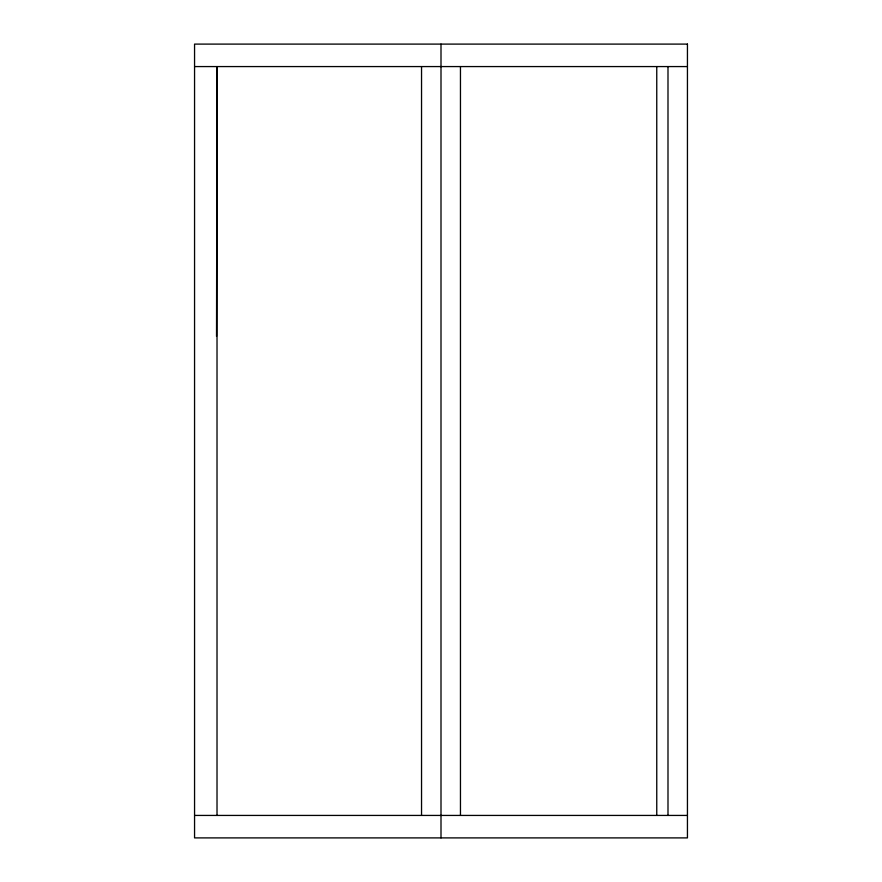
<?xml version="1.0" encoding="UTF-8"?>
<svg xmlns="http://www.w3.org/2000/svg" width="882" height="882" viewBox="0 0 882 882"><rect width="100%" height="100%" fill="white"/><g stroke="black" fill="none" stroke-linecap="round" stroke-linejoin="round"><path stroke-width="1.32" d="M216.531 336.384L217.016 66.569L217.016 815.431M194.558 66.569L687.442 66.569M194.558 815.431L687.442 815.431M667.994 66.569L667.994 815.431M656.759 66.569L656.759 815.431M460.459 66.569L460.459 815.431M441 44.1L441 837.9M421.541 66.569L421.541 815.431M687.442 44.1L194.558 44.1L194.558 837.9L687.442 837.9L687.442 44.1"/></g></svg>
